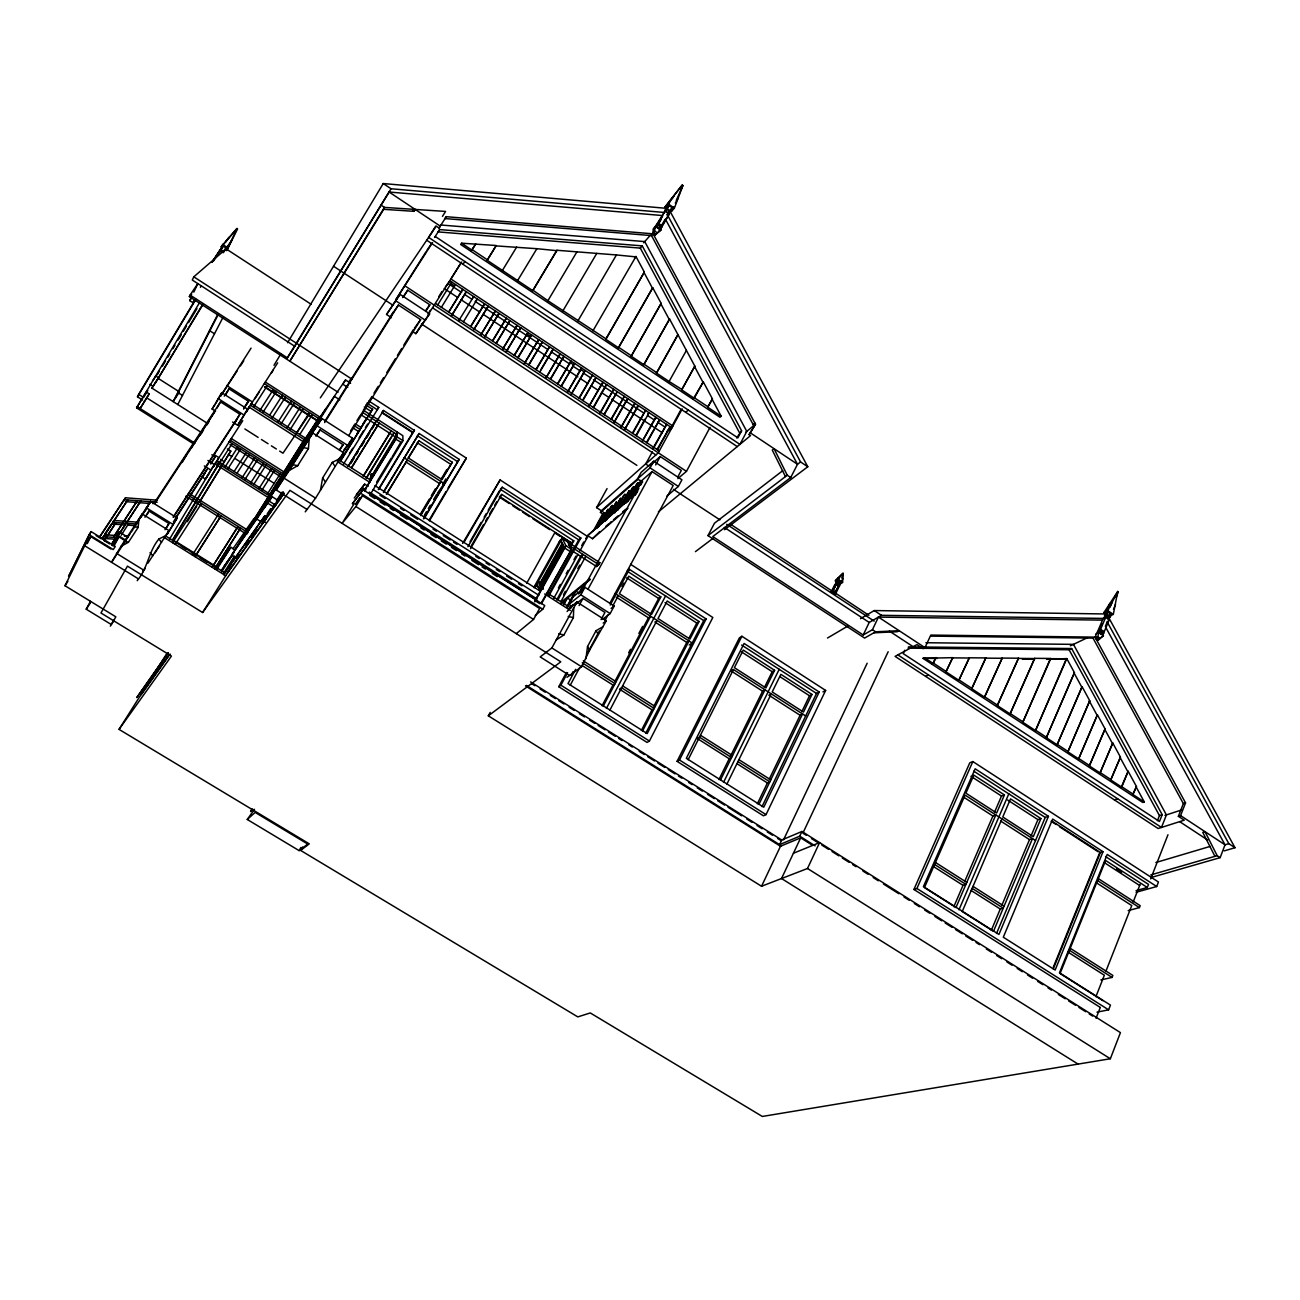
<?xml version="1.0" encoding="UTF-8"?>
<svg xmlns="http://www.w3.org/2000/svg" width="1300" height="1300" viewBox="0 0 1300 1300"><rect width="100%" height="100%" fill="white"/><g stroke="black" fill="none" stroke-linecap="round" stroke-linejoin="round"><path stroke-width="1.5" d="M364.374 490.848L397.166 436.962L397.231 432.055L395.899 434.135L395.801 439.221L401.554 442.536M569.546 675.48L540.199 656.906L551.866 647.936L556.238 639.925L563.94 634.952L573.365 617.614L573.755 607.799L576.908 601.997L606.288 620.783L589.68 649.984L581.604 666.786L567.011 677.316M307.027 509.454L276.201 489.954L289.283 470.421L297.716 465.676L308.441 448.581L309.205 438.734L312.796 433.014L343.639 452.757L315.575 498.144L305.224 511.843M838.597 585.065L842.562 582.433L843.31 573.495L835.169 580.938L842.79 573.137M376.659 482.056L391.17 458.152M116.009 555.523L111.556 562.315L120.933 546.439L128.424 542.262L138.141 527.41L138.986 518.928L142.252 513.955L169 530.611L164.71 537.778M370.695 480.106L371.426 473.753L374.059 475.442M369.298 482.398L371.426 473.753M585.91 658.759L587.535 646.506L596.034 630.695L603.168 626.584M320.466 490.214L322.627 477.977L332.312 462.378L340.096 458.477M137.199 580.661C147.956 568.084 148.411 551.59 158.86 539.029L165.782 535.584L169 530.611M1109.469 616.233L1113.32 614.364L1117.756 591.435L1103.96 612.528L1106.706 614.38M1096.322 639.031L1097.411 638.528L1098.809 632.613L1103.424 635.7L1097.899 640.087L1096.322 639.031L1095.624 634.124L1099.166 632.515L1100.06 630.435L1103.797 632.938L1102.92 635.017L1099.166 632.515M444.698 218.53L651.511 235.592L653.965 232.911L655.574 226.297L660.985 229.97L654.989 235.089L653.153 233.838L446.257 216.694L444.99 218.562M839.946 584.074L840.84 581.051M841.717 578.077L843.31 573.495M1116.148 597.155L1118.358 591.841M673.514 206.684L671.418 211.477L674.375 208.13L682.923 185.526L682.224 185.039L664.983 207.074L682.224 185.039M1151.898 877.273L1220.164 857.642L1225.023 844.805L1105.666 627.201M302.591 846.95L300.609 850.411L577.801 1016.892L590.281 1012.944L762.32 1116.456L1110.346 1058.753L1120.438 1032.622L801.954 831.464L781.755 840.011L779.561 844.642L799.744 836.176L801.954 831.464M1178.369 816.319L1180.579 815.604L1185.551 802.88L1095.071 637.13L930.8 635.082L924.983 647.66L923.114 648.668L916.955 644.605L895.066 656.386L1158.138 828.523L1184.235 820.17L1178.369 816.319L1183.358 803.611L1093.007 638.105L930.962 636.122M1096.989 1012.164L1108.608 1009.84L1110.444 1005.095L1059.467 972.806L1107.21 854.425L1156.691 886.519L1158.446 882.017L972.822 761.556L969.767 762.84L913.916 889.476L1100.304 1007.435M1096.062 1018.258L1100.125 1007.89M1100.872 979.924L1112.069 977.421L1112.849 975.423L1070.225 948.285M1128.172 910.617L1139.418 907.595L1140.181 905.661L1098.305 878.621M1136.054 890.646L1147.315 887.477L1148.517 884.406L1105.52 856.538M1150.679 878.881L1167.969 834.746M908.375 646.88L1071.655 648.538L1162.184 814.661L1159.486 821.503L903.208 653.624L904.784 650.244M1095.9 996.678L1104.35 975.244L1067.983 952.104M1105.861 971.36L1131.764 905.58L1096.111 882.586M1133.243 901.826L1140.116 884.358M1157.422 820.69L1159.438 815.571L1069.104 649.756L908.066 648.148M1066.796 658.596L1035.515 730.584L1022.807 722.264L1050.79 658.466L1034.703 658.336L1010.084 713.911L997.311 705.543L1018.501 658.206L1002.202 658.076L984.523 697.141L971.701 688.724L985.806 657.93L969.312 657.8L958.847 680.29L945.945 671.84L952.721 657.654L923 658.336L1142.797 802.49L1144.309 801.97L1132.869 794.462L1136.46 786.533L1128.14 771.274L1121.396 786.939L1110.736 779.935L1120.454 757.136L1112.767 743.015L1100.06 772.931L1089.351 765.911L1105.081 728.91L1097.411 714.821L1078.626 758.875L1067.885 751.822L1089.741 700.749L1082.087 686.692L1057.111 744.77L1046.321 737.685L1074.434 672.636L1066.796 658.596L1046.679 659.327M1132.869 794.462L1136.46 786.533M1053.309 968.809L1100.385 852.524L1051.814 821.048M1103.001 851.695L1055.145 970.06L1003.307 937.219L1052.675 819.065L1103.001 851.695L1099.686 852.751L1053.374 967.102M1119.901 787.475L1121.851 786.776L1128.14 771.274M556.238 639.925L573.755 607.799M1110.736 779.935L1120.454 757.136M1100.06 772.931L1112.767 743.015M1090.115 764.075L1105.081 728.91M1078.626 758.875L1097.411 714.821M1040.91 818.561L1033.305 836.664L1002.771 816.969L1010.523 798.883L1040.91 818.561L1037.92 819.634L1031.079 835.884M996.531 933.465L1045.216 817.456L1048.434 816.319L975.163 768.804L923.423 886.6L998.936 934.44L1048.434 816.319M991.283 930.377L1000.269 909.025L1003.242 908.148L972.156 888.371M1001.877 905.222L1029.503 839.621L1032.476 838.597L993.492 931.336L962.227 911.528L1001.943 818.903M1067.885 751.822L1089.741 700.749M1103.164 631.556L1102.676 632.71L1100.255 631.101L1100.743 629.947L1103.164 631.556L1101.49 632.352M1105.358 626.372L1107.568 621.189M1108.299 619.466L1110.671 613.844L1108.266 612.235L1106.592 613.048L1104.204 618.654M1107.763 618.41L1110.119 617.273L1111.5 614.006L1108.12 611.747L1105.78 612.885M1113.515 609.261L1115.53 604.516M1057.111 744.77L1082.087 686.692M1096.582 633.75L1097.46 631.67L1100.743 629.947M1109.81 603.411L1104.382 616.151L1106.739 615.014L1108.12 611.747M1098.581 631.898L1099.069 630.744M1099.8 629.021L1102.01 623.837M1100.564 629.33L1105.699 617.24L1109.322 619.661L1104.188 631.767L1100.564 629.33L1098.045 630.533L1103.196 618.459L1105.699 617.24M1110.135 607.003L1112.166 602.258M1105.894 617.841L1106.885 615.501L1109.29 617.11L1107.616 617.923M1046.321 737.685L1074.434 672.636M1035.515 730.584L1066.358 658.808L1050.368 658.678L1022.807 722.264M958.977 909.805L1008.8 793.845M953.842 906.653L963.024 885.333L965.916 884.39L934.602 864.467M964.665 881.53L992.908 816.026L995.816 814.938L955.955 907.546L924.446 887.591L965.055 795.096L1035.531 840.564M994.516 812.289L1001.504 796.055L1004.429 794.934L973.83 775.125L965.9 793.163L996.645 813.02L1004.429 794.934M676.293 200.298L682.923 185.526M1010.084 713.911L1034.703 658.336M998.124 703.722L1018.501 658.206M913.916 889.476L916.906 888.485L972.822 761.556M984.523 697.141L1002.202 658.076M971.701 688.724L985.806 657.93M958.847 680.29L969.312 657.8M945.945 671.84L952.721 657.654M935.61 657.735L933.026 663.358L924.316 657.637M931.71 664.04L933.432 663.146L936.016 657.524M490.214 712.384L488.312 715.829L761.54 886.259L807.511 868.498L819.569 842.611L793.439 853.222M142.643 400.075L137.491 396.825L138.678 394.322L195.374 299.601M311.058 304.216L226.102 248.869L193.798 276.835L192.303 280.036L294.791 346.32L287.365 357.825L190.093 295.067L197.844 283.627L193.798 292.142M812.679 845.406L800.67 837.834L781.528 878.54L1078.09 1064.115M888.16 651.739L802.88 833.138L806.309 835.299M193.066 443.544L136.597 407.859L146.234 391.966L149.191 393.835L140.124 408.541L149.191 393.835M338.065 392.243L189.361 296.579L190.093 295.067M761.54 886.259L780.488 846.251L800.67 837.834M783.543 839.816L867.165 663.227M199.322 302.998L136.597 407.859M194.984 299.796L193.001 302.738L189.751 300.641L191.36 297.245M724.474 529.701L807.788 466.765L800.572 461.955L797.501 464.295L790.725 477.539L712.79 536.559L863.216 634.985L872.43 629.72L878.443 617.094L1101.783 620.116M863.216 634.985L869.212 622.44L881.498 615.322L1105.26 618.442M766.041 814.629L825.646 690.43L741.894 636.269L739.391 637.861L677.056 761.345L763.441 815.815L766.041 814.629L679.477 760.012L677.056 761.345M206.619 422.825L151.938 388.131L158.551 377.78L155.577 375.879M193.001 302.738L194.496 299.634M200.428 287.3L201.159 285.773M151.938 388.131L156.423 380.933M236.99 228.475L221.097 247L236.99 228.475L226.704 250.656L237.607 228.865M219.879 250.217L211.965 262.356L219.879 250.217L223.551 252.623M223.243 245.537L219.716 251.193L223.243 245.537L226.671 247.78L225.875 249.421M758.924 804.424L802.571 713.96L800.101 715.276L769.226 779.204M811.996 694.428L803.481 712.075L772.2 691.957L780.861 674.326L811.996 694.428L809.51 695.776L801.856 711.636M762.044 806.585L816.53 693.436L819.195 691.99L744.104 643.467L686.335 758.306L763.766 807.202L819.195 691.99M219.781 252.086L220.903 250.088L223.356 251.696M757.347 803.806L767.406 782.974L769.827 781.804L737.961 761.589M225.501 248.869L226.07 247.682L223.616 246.09L213.281 261.3M837.102 588.299L834.519 593.596L836.241 592.524L839.686 585.455L836.55 583.391L834.844 584.48L831.399 591.533L833.105 590.46L836.55 583.391M832.195 591.695L833.333 590.98L835.429 592.361L833.966 593.742L835.104 593.028L840.483 582.01L838.386 580.645L837.249 581.36M842.888 578.533L840.19 584.058L837.265 582.124L835.673 583.131L838.37 577.622M835.396 594.425L835.998 593.206L832.748 591.077L830.976 592.183M89.082 534.658L68.575 576.436L91.114 531.602L115.245 546.536L113.246 549.575L89.082 534.658L91.114 531.602M832.146 592.296L832.748 591.077M837.265 582.124L839.979 576.599M838.386 580.645L831.87 592.361L836.322 583.278L837.46 582.546L839.556 583.928M110.338 626.145L115.846 616.834L65 585.731L84.679 545.74L90.756 536.591L110.874 549.023M723.515 782.405L779.204 669.321M726.863 784.176L771.274 693.842L768.869 695.207L800.101 715.276M87.295 543.611L90.756 536.591M718.949 779.561L729.219 758.761L731.575 757.526L699.465 737.165L697.19 738.449L729.219 758.761M730.178 756.827L762.596 691.178L764.985 689.812L720.428 780.114M764.384 687.538L772.2 671.71L774.605 670.296L743.259 650.065L734.403 667.664L765.911 687.928L774.605 670.296M688.139 759.72L733.46 669.533L805.675 715.975M679.477 760.012L741.894 636.269M217.701 314.584L173.16 401.586L179.075 392.438M175.581 397.686L217.393 316.111M566.442 672.49L558.756 686.725L647.075 742.43L649.415 741.049L712.822 617.484L630.581 564.298M124.556 499.558L125.466 497.786L157.04 500.191M641.322 730.535L652.015 709.816L654.192 708.451L621.628 687.781L619.499 689.195L652.015 709.816M653.916 706.111L686.774 642.444L689 640.965L642.59 730.957M688.642 638.82L696.784 623.058L699.026 621.514L667.209 600.99L658.011 618.524L689.975 639.08L699.026 621.514M645.775 733.184L703.739 620.587L706.144 618.946L629.395 569.367L627.153 571.139L703.739 620.587M706.144 618.946L647.189 733.574L568.003 683.572L575.673 669.305M1103.96 612.528L1107.795 610.659L1117.756 591.435M177.775 404.511L222.755 317.85M873.811 632.824L897.325 631.719L899.145 630.695L875.615 631.8L864.597 638.072L707.98 535.616L714.496 523.185L782.697 470.714M113.539 537.095L137.312 500.695L114.628 535.454M658.401 511.859L750.539 435.614L749.076 434.639L755.528 424.239L653.087 233.821L653.153 229.044L658.109 223.129L665.226 210.779L669.467 213.671L662.366 226.021L658.109 223.129M749.076 434.639L755.528 424.239M606.401 708.435L665.584 595.952M609.814 710.255L657.02 620.392M111.751 545.317L119.242 531.895L127.806 537.209M642.265 245.879L640.299 248.105L438.067 231.904L439.66 229.58L642.265 245.879L741.617 430.788L737.88 437.856L435.289 236.519M628.631 652.844L630.5 649.317M638.869 633.457L642.59 626.421M602.062 705.754L612.983 685.067L615.079 683.637L582.254 662.821M614.933 681.363L648.44 617.825L650.601 616.265L603.233 706.111M650.358 614.201L658.661 598.455L660.822 596.863L628.778 576.176L619.385 593.678L651.592 614.396L660.822 596.863M112.808 544.066L119.242 531.895M736.629 437.921L741.617 430.788M114.237 545.594L118.885 536.851L125.531 540.979M127.871 525.135L128.749 523.477L121.192 535.275M621.985 586.56L623.87 583.066M570.212 685.246L579.475 667.989M588.039 652.064L599.414 630.874M605.101 620.279L607.945 614.981M612.69 606.141L618.378 595.546M602.469 619.401L610.155 613.584L614.185 606.076L584.935 587.308L572.959 597.009L568.913 604.419L572.309 606.58M666.916 496.031L678.356 486.46L681.931 479.798L653.705 461.224L641.144 472.339L637.553 478.92L642.476 482.154M677.836 478.644L686.465 471.364L710.06 427.359M558.756 686.725L560.885 685.197L567.613 672.701M571.301 674.976L573.121 671.596M601.071 619.613L604.939 612.414L583.001 598.358L574.015 605.54M609.928 603.151L673.205 485.501L652.031 471.591L642.606 479.846L580.954 592.832M677.69 477.165L681.314 470.438L660.221 456.544L650.747 464.913M610.22 605.053L629.395 569.367M113.978 620.295L111.296 624.52L86.222 609.196L90.48 601.315M644.345 272.09L606.076 338.91L547.901 300.723L576.924 251.842L556.969 250.266L532.773 290.648L487.175 260.26L496.259 245.505L461.581 243.197L460.655 244.481L719.989 417.267L721.191 416.211L707.72 407.225L712.433 398.873L703.3 381.875L694.216 398.239L681.671 389.87L694.85 366.145L669.565 319.036L643.841 364.666L631.183 356.216L661.148 303.371L652.746 287.723L618.475 347.75L605.751 339.267L644.345 272.09L635.96 256.474L634.53 258.082M707.72 407.225L712.433 398.873M126.831 538.021L127.741 536.331M579.979 592.67L584.659 584.09M633.1 496.129L641.485 480.74M670.491 428.204L669.484 430.024L671.905 427.846L449.979 280.898L448.094 283.498L461.614 292.451M671.19 427.57L680.599 410.329M568.913 604.419L580.84 594.799L584.935 587.308M635.115 495.267L638.852 488.41M640.721 484.981L642.59 481.569M603.655 514.508L600.438 512.428L601.38 510.721L650.065 467.87L653.705 461.224M682.24 408.882L658.288 452.806L645.694 464.003L648.976 466.164M570.391 549.689L596.554 566.54L599.869 562.738L562.217 538.444L560.024 540.394L533.747 587.567L535.892 585.715L540.816 588.867M596.554 566.54L599.869 562.738M579.085 605.556L583.001 598.358M588.039 589.095L652.031 471.591M655.639 464.945L660.221 456.544M693.046 399.311L703.3 381.875M137.963 521.804L142.252 513.955M141.115 517.254L150.524 501.345L177.19 517.985L167.521 533.683L177.19 517.985M145.291 510.884L150.524 501.345M614.331 512.411L623.545 495.593L624.959 494.341L627.591 496.064M563.631 605.101L567.466 598.097L571.366 600.584M681.671 389.87L694.85 366.145M614.819 512.866L624.959 494.341M617.663 510.396L629.265 490.571L620.019 507.471M652.73 448.598L666.64 424.369L653.997 447.46M567.109 606.222L574.827 592.101M623.821 503.279L632.158 488.036L633.62 486.753L636.269 488.491M567.271 607.084L575.981 591.159L578.597 592.849M645.694 464.003L652.356 451.848M624.341 503.718L633.62 486.753M626.308 502.905L636.529 484.201L637.991 482.918L640.656 484.656M627.77 501.637L637.991 482.918M657.231 449.15L670.15 426.692L657.54 449.784M570.846 608.205L572.796 604.646M578.63 593.954L583.489 585.049M631.621 497.396L640.949 480.334M556.709 599.869L580.678 556.303L582.904 554.401L557.944 599.804M596.765 528.499L608.156 509.096L598.13 527.329M637.65 491.286L587.681 535.584L592.524 538.72L599.625 531.7M601.786 523.283L610.919 506.675L612.3 505.456L614.9 507.146M646.653 442.179L659.62 419.721L646.929 442.796M603.151 522.096L612.3 505.456M563.469 594.766L565.37 591.273M577.817 568.62L579.735 565.142M560.869 601.673L585.812 556.27M605.004 521.365L616.476 501.784L606.401 520.163M610.106 516.067L620.701 498.079L611.504 514.849M563.469 604.256L566.345 599.008M535.226 615.436L542.766 609.212L544.781 605.572L363.009 489.694L352.446 503.669L363.009 489.694M677.625 335.075L656.484 373.084L669.094 381.485L686.416 350.415M558.383 587.909L560.332 584.383M566.166 573.788L568.116 570.261M573.95 559.666L575.9 556.14M581.75 545.545L583.684 542.019M553.67 598.536L578.045 554.32M579.995 550.778L587.779 536.624L500.11 479.927L462.605 543.4M593.613 530.384L602.696 513.89L604.045 512.688L606.629 514.361M594.961 529.197L604.045 512.688M147.03 514.605L148.98 511.062L168.984 523.526L165.912 528.742M152.994 503.718L153.969 501.962M632.515 432.851L645.548 410.394L632.775 433.452M570.846 546.13L573.771 540.849L501.816 494.406L499.72 496.535L571.496 542.831M541.239 603.005L570.294 551.622L564.72 548.031L560.869 540.475L562.217 538.444L565.988 545.756L571.561 549.347L541.466 603.736M516.279 633.636L533.553 619.434L539.597 608.497L362.456 495.674L355.469 504.302L359.97 497.835M636.041 435.191L644.865 419.234M548.291 594.929L578.727 539.858L580.856 538.005L502.255 487.224L500.289 489.223L578.727 539.858M602.972 511.777L596.554 507.601L607.051 488.605M636.317 435.793L649.058 412.734L647.806 413.92M548.909 595.839L580.856 538.005M534.804 587.681L562.217 538.444M539.419 584.236L562.25 543.189M656.484 373.084L677.983 334.717M539.679 584.87L562.543 543.741M563.339 545.317L540.361 586.658L543.156 588.445M563.631 545.886L540.621 587.308L543.416 589.095M535.584 599.398L564.428 547.462M534.836 601.867L565.988 545.756M182.195 462.41L190.093 449.231L188.354 452.335M215.524 411.19L212.111 409.029L221.796 392.746L247.618 409.224L237.689 425.295L232.57 422.045M215.849 403.325L221.796 392.746M611.227 418.827L624.358 396.37L611.455 419.413M643.841 364.666L669.565 319.036M526.646 583.375L554.726 532.854L559.585 536.006M191.116 448.565L215.491 410.442M251.079 348.124L220.578 396.126L237.136 370.89M604.11 414.131L617.289 391.69L604.321 414.7M216.938 408.184L220.512 401.879L239.882 414.229L235.268 421.996M631.183 356.216L661.148 303.371M599.56 413.546L613.746 389.334L600.762 412.36M225.42 395.249L229.044 388.863L248.332 401.196L243.653 409.045M593.352 407.209L604.516 387.514M593.613 407.648L606.645 384.637L605.442 385.873M582.887 400.579L595.985 377.585L582.644 400.156M618.475 347.75L652.746 287.723M579.069 397.8L592.426 375.229L579.312 398.223M584.139 371.767L570.976 394.713L585.309 370.516L584.139 371.767L580.564 369.411L567.385 392.356L581.75 368.16L580.564 369.411M471.51 545.48L483.6 524.501M485.615 521.008L487.63 517.514M489.645 514.02L492.668 508.771M494.683 505.277L496.698 501.784M655.411 226.476L654.192 228.589L657.394 224.217L661.781 227.207L658.58 231.579M656.191 225.306L665.226 210.779M668.655 204.067L672.376 197.616M470.519 548.714L501.816 494.406M668.606 205.221L664.885 210.616L668.606 205.221L672.555 207.919L668.834 213.297L672.555 207.919M672.311 198.77L674.18 195.536M656.533 226.606L658.499 223.974L661.326 225.908L660.66 227.078L657.816 225.16L661.164 219.342M658.986 222.349L662.545 216.174M254.475 809.315L247.244 819.471L299.114 850.623L300.901 847.502M662.22 224.364L664.885 219.732M667.144 215.02L671.726 207.838M661.326 226.655L669.467 213.671M675.334 203.076L678.113 198.234M463.938 542.474L500.11 479.927M557.57 383.614L571.041 361.059L557.765 384.02M470.064 541.596L481.146 522.389M484.169 517.156L486.184 513.663M488.199 510.169L499.281 490.961M467.919 546.699L502.255 487.224M561.161 385.986L574.616 363.431L561.356 386.392M592.979 330.769L635.96 256.474M550.387 378.885L563.891 356.33L550.566 379.275M577.996 320.775L616.428 254.946L576.924 251.842M535.974 369.395L549.559 346.84L536.136 369.769M540.54 370.126L553.15 349.213L539.76 372.141M528.759 364.634L542.376 342.079L528.921 364.991M562.965 310.765L596.749 253.403M429.618 519.35L446.03 491.514M448.077 488.036L466.359 458.104L372.564 397.459M429.374 520.878L466.359 458.104M186.696 496.714L188.841 493.253L247.293 529.913M420.582 514.8L440.911 481.455L420.729 515.531M441.317 479.781L452.27 462.264L418.925 440.749L407.908 458.282M452.27 462.264L442 479.602L408.493 458.055L418.925 440.749M424.369 515.222L426.433 511.745M428.285 508.625L430.332 505.164M433.631 499.574L436.719 494.341M437.499 493.041L444.243 483.6L404.024 457.73M442.618 484.38L445.851 478.904M517.92 357.484L531.586 334.945L518.05 357.841M252.135 808.925L250.607 811.525L252.98 809.396M423.426 518.83L459.176 459.387L419.12 433.501L383.841 491.156M424.19 518.602L459.176 459.387M514.296 355.095L527.995 332.556L514.426 355.452M420.989 513.142L429.244 499.2M431.308 495.706L435.451 488.735M441.675 478.221L446.794 469.593M203.06 476.076L207.106 469.251L190.775 494.471M211.023 463.775L215.134 456.885L211.835 454.789M137.491 396.825L195.877 299.341M496.177 343.151L509.941 320.613L496.259 343.476M532.773 290.648L556.969 250.266M147.81 390.488L143.618 397.442L138.678 394.322M157.219 374.822L159.299 371.329M162.435 366.113L165.571 360.896M167.668 357.402L169.764 353.925M172.9 348.709L174.996 345.215M178.132 339.999L181.269 334.783M183.349 331.289L186.485 326.072M188.581 322.595L196.95 308.652M201.955 476.921L205.384 479.082L214.37 464.555L207.903 460.46M169.601 539.029L215.377 462.849M239.557 422.614L249.064 406.786M273.991 365.3L280.719 354.12M287.592 342.696L383.24 183.544L666.559 208.341M492.538 340.746L506.334 318.224L492.619 341.071M155.496 382.85L202.865 304.102M157.089 380.201L202.963 304.46M228.735 442.731L231.335 438.539L284.749 472.42M386.311 494.114L407.387 459.907L386.88 493.919M517.628 280.54L536.884 248.69L495.983 245.895L487.175 260.26M172.575 539.858L220.447 460.834M474.337 328.754L488.215 306.231L473.346 330.379M378.3 489.515L414.391 429.796M378.658 489.548L414.424 430.479L383.467 410.475L381.794 412.701L412.669 432.64L414.424 430.479M383.435 492.586L419.12 433.501M173.03 539.744L195.942 501.93M198.023 498.501L217.831 465.839M219.895 462.524L219.342 463.45L232.131 443.593L231.562 444.519M266.695 386.652L267.345 385.596L253.809 406.608M172.591 542.685L198.851 501.865L197.763 503.652M502.418 270.416L516.636 247.097M470.681 326.349L484.591 303.826L470.73 326.641M392.194 456.852L400.498 442.78M370.224 494.585L402.919 440.668L402.854 435.679L363.773 410.475L360.896 414.7L396.5 437.645M366.129 478.124L391.365 436.735M366.795 477.685L394.192 432.754L392.421 435.012M463.418 321.815L477.311 299L476.271 300.365M354.25 498.014L364.683 484.152L368.095 486.33M354.201 503.571L342.127 523.38L355.875 506.512L362.456 495.674M371.036 477.084L395.866 435.955M370.89 478.368L395.834 437.385M370.841 478.823L395.817 437.775M364.471 490.311L395.801 438.831M187.314 521.69L196.755 506.236M199.907 501.069L230.783 451.084L227.37 448.923M287.365 357.825L389.074 192.01L661.521 215.475M200.606 500.484L220.382 468.114M222.463 464.718L230.783 451.084M294.791 346.32L391.056 188.76L664.186 212.453M289.283 470.421L309.205 438.734M363.09 476.19L391.202 430.82L363.756 475.751M175.24 544.326L201.468 503.506L200.379 505.294M352.007 466.7L379.178 423.069L351.569 467.968M448.744 311.886L462.751 289.364L448.744 312.162M442.455 216.385L445.575 211.429L384.475 207.399L289.754 361.335L384.199 208.488M225.599 466.131L225.03 467.041L237.803 447.184L237.234 448.11L240.045 449.898L240.63 448.971L227.874 468.829L228.443 467.919M260.504 409.435L259.87 410.475L273.374 389.464L272.724 390.52L275.73 392.454L276.396 391.398L262.892 412.409M349.505 453.44L352.706 448.273M359.092 437.921L363.334 431.031M365.463 427.586L367.591 424.141M343.428 464.181L378.755 407.42L368.956 401.099M441.399 307.32L455.455 284.521L454.448 285.919L450.791 283.498L451.799 282.116L437.726 304.882M347.912 466.489L376.155 421.135L348.53 466.017M350.886 463.434L354.039 458.299M356.135 454.886L358.248 451.474M361.4 446.355L364.553 441.22M366.649 437.808L369.801 432.689M371.914 429.26L375.066 424.141M377.162 420.729L383.467 410.475M412.588 331.533L415.854 333.678L419.868 327.178M428.139 313.82L430.267 310.391M438.75 296.676L441.935 291.525M450.808 279.24L460.281 263.933M342.485 453.099L352.625 438.246L321.896 418.535L308.766 438.165L321.896 418.535M415.854 333.678L429.618 313.804L400.01 294.32L386.555 314.486L391.446 317.688M461.695 261.966L428.22 314.47M346.125 451.262L350.366 444.389M356.752 434.07L358.865 430.641M363.123 423.767L365.251 420.323M340.779 460.33L360.1 429.504L354.998 426.221M360.75 428.041L366.925 418.048M368.973 414.716L372.58 409.305L365.82 404.934M340.178 461.727L372.58 409.305M475.459 244.286L471.884 250.071L461.581 243.197M470.957 251.355L475.751 243.896M350.577 430.901L354.835 424.044M356.964 420.599L360.165 415.447M363.35 410.312L371.865 396.581M373.994 393.136L378.251 386.279M380.38 382.834L383.581 377.699M386.783 372.548L395.298 358.816M397.426 355.371L401.684 348.514M403.812 345.085L413.384 329.631M339.56 450.385L343.086 444.698L320.027 429.942L315.77 436.036M348.725 435.614L420.631 319.621L398.418 305.029L391.381 315.217M425.718 311.415L429.829 304.785L407.713 290.209L402.642 297.57M224.803 572.796L223.73 574.503L224.803 572.796L165.718 536.071M386.555 314.486L400.01 294.32M425.929 251.891L395.801 299.796L432.543 242.58M231.498 566.28L227.207 573.105L267.004 517.075L264.891 515.742L225.257 571.886M300.609 850.411L309.286 843.862L119.031 729.381L171.438 656.077L100.961 612.999L127.449 566.134L202.589 612.511L225.696 575.721L284.034 493.415M223.746 574.486L264.891 515.742M324.675 421.493L393.429 311.967M267.248 513.858L270.676 508.609M316.469 435.614L320.027 429.942M324.659 422.565L398.418 305.029M403.569 296.839L407.713 290.209M276.315 501.231L281.808 492.31M264.16 521.592L275.243 503.945M277.274 500.679L282.327 492.635M268.531 515.239L283.221 491.806M269.246 514.215L282.912 492.44M273.991 507.536L282.457 494.049M274.723 506.512L283.205 492.993M279.565 499.688L283.822 492.895M280.312 498.631L283.514 493.529M245.7 453.489L246.285 452.562L234.13 471.51M281.743 396.305L282.409 395.265L269.588 415.236M216.856 569.351L230.815 547.251L235.365 550.095M435.646 226.265L428.61 237.396L739.928 444.389L746.785 431.405L644.735 241.589L440.684 224.998M119.031 729.381L138.743 698.116L170.089 653.997M153.92 674.05L141.034 694.492L168.951 655.168M156.065 670.637L166.806 653.591M267.507 493.854L280.085 473.996L279.467 474.89M235.576 557.538L231.627 555.084L303.777 440.521M221.439 572.211L234.293 551.801M305.11 439.368L318.402 418.34M320.32 397.881L436.215 226.135L439.043 228.02L446.257 216.694M325.78 408.947L255.401 520.617L235.398 549.266L302.445 442.796L345.507 379.974L350.594 383.256M434.59 237.445L439.66 229.58M223.73 573.137L234.471 556.059M276.201 489.954L312.796 433.014M231.627 555.084L272.106 496.698L278.85 500.955M345.507 379.974L342.842 384.231L347.734 387.384M296.774 432.608L309.433 412.588L308.734 413.611M213.2 565.565L238.03 526.435L212.127 567.255M299.78 434.525L312.423 414.505L311.724 415.529M248.528 455.276L249.113 454.35L236.974 473.314M284.749 398.239L285.415 397.183L271.96 418.21M287.056 427.846L300.446 406.819L299.748 407.859M253.988 484.055L266.029 465.075L265.428 465.985M290.062 429.764L303.436 408.752L302.754 409.776M147.94 563.144L165.782 535.584M196.105 554.938L221.081 515.808L195.032 556.628M281.027 423.995L294.434 402.967L293.767 404.007M138.986 518.928L134.144 526.5L138.141 527.41M142.707 572L144.804 568.717M117.065 553.881L122.362 545.659M217.344 515.921L218.481 514.166L192.4 554.986M254.166 458.851L254.751 457.941L242.06 477.782L242.645 476.889M290.761 402.09L291.428 401.05L278.005 422.061L278.671 421.038M383.305 209.3L413.969 211.315L415.188 209.43M277.664 362.83L250.364 405.226L304.249 439.628M142.968 571.48L144.999 568.376M154.928 553.02L156.894 549.981M237.689 425.295L241.394 419.591M249.34 407.322L246.057 412.376L252.346 401.928L226.574 385.466M254.784 398.905L259.155 392.161M271.261 373.246L273.325 370.029M242.759 420.68L216.076 462.247L269.717 496.113M205.384 479.082L208.894 473.671M215.475 463.483L213.33 466.814L218.855 457.632L213.996 454.561M164.986 529.701L168.984 523.526M173.16 517.091L239.882 414.229M243.62 408.476L248.332 401.196M173.452 517.286L237.12 419.136M246.935 403.991L249.129 400.627M175.532 518.001L188.597 497.835M210.649 463.791L215.134 456.885M173.339 521.934L204.815 473.363M256.977 460.639L257.579 459.729L244.904 479.586L245.489 478.676M120.933 546.439L150.475 501.686L149.516 503.441L125.32 501.605M123.354 544.115L130.406 533.39M133.868 528.288L137.101 523.364M212.111 409.029L214.922 404.755M240.435 365.852L243.75 360.799M144.95 517.221L148.98 511.062M154.294 502.938L220.512 401.879M224.266 396.142L229.044 388.863M154.716 503.409L187.574 453.245M189.768 449.898L214.955 411.434M86.222 609.196L90.415 602.778M200.249 435.061L203.515 430.073M206.781 425.084L208.959 421.753M111.946 543.562L115.294 538.476M112.206 543.497L115.554 538.411M117.959 535.649L140.806 500.955L119.242 534.04M112.889 545.967L118.885 536.851M157.755 548.665L159.494 546.049M262.616 464.198L263.217 463.304L250.559 483.161L251.144 482.267M104.926 533.894L111.491 523.965M102.082 538.704L127.725 499.964L102.326 538.72M104.049 540.637L116.009 522.551L104.293 540.637M65 585.731L67.892 581.36M99.222 537.387L125.466 497.786M99.743 537.014L124.199 499.688L157.235 502.206M271.05 469.56L271.651 468.65L259.041 488.507L259.642 487.63M152.523 380.965L155.431 376.642M308.994 414.651L282.977 453.212L279.662 451.1M189.751 300.641L191.734 297.716M226.07 247.682L222.804 252.509L220.35 250.916M226.671 247.78L223.957 251.778L220.512 249.535M227.776 246.139L232.213 239.606M228.085 246.155L231.4 241.28M273.861 471.331L274.463 470.438L261.869 490.295L262.47 489.418M439.043 228.02L440.294 226.151L389.074 192.01M225.453 242.271L228.784 237.38M131.268 532.106L133.006 529.555M427.001 250.185L431.34 243.831M216.304 568.279L230.815 547.251M216.222 568.701L227.565 552.289M233.025 548.73L244.481 532.22M246.041 529.75L253.646 519.025M348.579 382.07L351.374 378.3M264.452 507.65L272.106 496.698M224.104 566.199L231.985 554.921M221.406 570.408L232.115 555.116M221.812 570.099L229.726 558.789M168.204 652.681L136.793 697.564L168.106 653.234M264.29 519.204L268.759 512.883M273.13 506.724L275.226 503.766M236.876 558.366L239.168 555.133M246.025 545.464L249.454 540.637M251.745 537.404L257.449 529.344M262.031 522.909L274.901 504.741L269.279 501.199M202.589 612.511L289.949 490.344L560.788 661.814L488.312 715.829M425.652 310.57L429.829 304.785M414.424 328.201L420.631 319.621M445.331 287.056L447.541 284.001M462.914 264.29L464.913 261.527M420.956 325.699L429.618 313.804M339.771 449.199L343.086 444.698M343.671 450.255L347.035 445.754M349.261 442.747L352.625 438.246M338.114 460.168L343.639 452.757M378.755 407.42L377.081 409.646L366.941 403.114M472.648 297.96L473.688 296.595L458.721 320.743L459.745 319.41M536.884 248.69L556.66 250.656M356.379 494.504L364.683 484.152M359.255 498.891L360.197 497.738M1097.899 640.087L1103.424 635.7M547.901 300.723L533.081 290.274M616.428 254.946L635.635 256.848M668.525 212.631L669.809 211.169L666.981 209.235L665.697 210.697L668.899 205.904L665.616 211.624L668.428 213.557M643.679 242.791L650.293 235.3M653.234 232.342L654.501 230.896L657.345 232.83L654.989 235.089M660.043 227.354L661.326 225.908M659.799 229.45L661.781 227.207M189.361 296.579L191.701 294.109M669.094 381.485L682.029 389.545M685.717 412.344L688.253 410.036M666.949 431.405L672.896 426.026L451.084 279.094M596.554 507.601L646.246 463.336M247.244 819.471L255.158 812.419L307.759 844.074L299.114 850.623M558.951 542.311L561.145 540.378M600.438 512.428L638.251 479.115M569.806 544.31L573.771 540.849M587.681 535.584L636.675 493.09M585.634 538.492L587.779 536.624M605.784 526.403L608.871 523.754M609.976 522.795L611.39 521.592M613.486 519.773L618.101 515.808M622.733 511.826L625.804 509.194M592.524 538.72L627.916 508.316M753.106 424.45L754.861 422.988M745.582 432.396L754.471 424.986M561.649 601.819L589.778 578.874M560.625 603.671L590.298 579.491M660.985 229.97L655.817 234.146L653.965 232.911M569.481 607.945L576.908 601.997M567.092 611.504L570.391 607.766L547.398 593.06M611.097 608.416L614.185 606.076M707.98 535.616L787.247 475.231L790.725 477.539M695.419 551.639L713.18 538.233M603.216 623.09L606.288 620.783M689.211 644.979L692.201 643.012L615.144 593.466M836.599 581.23L838.208 580.222L841.133 582.14M835.656 584.642L836.794 583.911L838.874 585.293L837.736 586.008M837.98 586.528L839.686 585.455M733.46 669.533L731.136 670.962L762.596 691.178M827.499 638.024L848.347 625.771M860.502 618.637L874.25 610.561L1106.722 613.99M822.965 691.876L825.646 690.43M925.633 676.39L928.492 674.944M1105.211 616.314L1106.885 615.501M1108.997 614.673L1110.671 613.844M1109.144 615.16L1111.5 614.006M1070.355 645.84L1087.694 637.585M1093.007 638.105L1095.071 637.13M1101.197 634.173L1103.797 632.938M1069.104 649.756L1071.655 648.538M1096.193 637.52L1097.866 636.724L1100.288 638.349L1098.614 639.129M1114.36 799.874L1117.594 798.736M1183.358 803.611L1185.551 802.88M1159.438 815.571L1162.184 814.661M1164.946 815.392L1181.733 809.9M1155.862 862.534L1210.121 846.414M1224.21 850.883L1235 847.73L1228.841 843.684L1225.023 844.805L1180.579 815.604M1150.744 874.932L1217.19 855.693L1220.164 857.642M1136.086 892.288L1156.691 886.519M952.315 657.865L968.906 658.011M985.4 658.141L1001.796 658.271M1018.079 658.418L1034.264 658.548M923 658.336L937.202 658.45M1022.352 659.133L1034.507 659.23M925.892 642.736L1073.459 644.361L1166.409 814.921L1161.469 827.45L897.861 654.891M104.731 534.722L118.43 535.681M124.296 536.087L128.213 536.364M117.162 537.615L103.447 536.656L102.57 538.346L116.675 539.337M136.273 524.014L112.596 522.308L113.831 520.439L137.914 522.194M113.701 524.111L123.549 524.826M127.481 525.102L135.362 525.671M303.517 447.622L308.441 448.581M292.776 464.685L297.716 465.676M568.181 616.444L573.365 617.614M558.74 633.75L563.94 634.952M124.41 541.32L128.424 542.262M96.135 535.616L101.156 538.72M104.504 540.8L109.541 543.904M116.431 553.296L143.487 570.001M84.679 545.74L138.304 578.793M117.244 534.934L125.808 540.231M175.63 541.369L216.954 567.06M181.106 546L186.274 549.217M191.441 552.435L196.609 555.653M200.07 557.781L206.96 562.071M164.629 537.761L225.696 575.721M146.299 507.78L173.014 524.42M187.752 494.91L247.959 532.659M185.851 496.177L246.773 534.349M530.579 681.899L781.755 840.011M531.538 683.556L534.95 685.717M540.069 688.935L545.204 692.169M550.322 695.386L555.457 698.62M558.87 700.765L563.989 703.999M569.124 707.216L574.242 710.45M579.361 713.668L584.496 716.901M589.615 720.119L594.75 723.352M598.163 725.497L605.004 729.804M608.416 731.949L615.241 736.255M618.67 738.4L622.082 740.561M628.924 744.851L632.336 747.012M639.161 751.303L644.296 754.536M647.709 756.681L654.55 760.988M657.962 763.133L664.788 767.439M668.216 769.584L675.041 773.89M678.47 776.035L681.883 778.196M688.707 782.486L692.136 784.648M697.255 787.865L702.374 791.099M707.509 794.316L714.334 798.622M717.762 800.767L724.587 805.074M728.016 807.219L741.683 815.831M746.801 819.049L751.936 822.283M757.055 825.5L762.174 828.734M767.309 831.951L772.428 835.185M777.562 838.403L780.975 840.564M526.37 685.409L781.479 845.845M262.048 520.26L265.428 522.389M525.525 685.929L780.488 846.251M260.683 521.495L256.588 518.911L334.441 396.419L339.804 399.864M807.511 868.498L1110.346 1058.753M137.166 406.673L194.919 443.17M220.594 459.387L224.023 461.565M217.051 460.72L270.936 494.764M811.46 838.549L818.317 842.871M821.746 845.033L828.604 849.371M832.033 851.533L838.89 855.871M842.319 858.033L849.176 862.355M852.605 864.533L856.034 866.694M862.891 871.016L868.026 874.266M873.178 877.516L878.312 880.766M883.464 884.016L898.885 893.75M904.036 897L909.188 900.25M914.322 903.5L919.474 906.75M924.609 910L929.76 913.234M934.895 916.484L941.752 920.822M945.181 922.984L952.039 927.322M955.467 929.484L962.325 933.806M965.754 935.984L972.611 940.306M976.04 942.467L979.469 944.629M986.326 948.967L991.477 952.217M996.612 955.467L1001.764 958.717M1006.915 961.951L1012.05 965.201M1017.201 968.451L1022.336 971.701M1027.487 974.951L1032.622 978.201M1037.774 981.451L1042.909 984.685M1048.06 987.935L1051.489 990.112M1058.346 994.435L1065.204 998.758M1068.632 1000.935L1075.49 1005.258M1078.919 1007.419L1085.776 1011.758M1089.205 1013.919L1092.634 1016.08M215.036 463.954L268.58 497.754M560.885 685.197L649.415 741.049M799.744 836.176L815.133 845.877M267.832 503.246L273.455 506.789M204.344 465.936L210.828 470.015M149.874 384.329L152.864 386.23M583.294 660.887L616.102 681.704M622.635 685.864L655.2 706.517M700.44 735.231L732.534 755.592M738.92 759.655L770.77 779.854M230.279 440.294L283.579 474.11M229.304 441.789L282.896 475.784M581.864 665.324L612.983 685.067M737.279 763.88L767.406 782.974M284.31 478.319L315.575 498.144M551.866 647.936L581.604 666.786M229.97 444.632L279.711 476.157M1102.953 1000.691L1060.069 973.521L1105.618 860.486L1147.315 887.477M147.144 398.109L201.76 432.705M916.906 888.485L1108.608 1009.84M228.377 454.334L231.806 456.511M235.235 458.689L274.674 483.649M360.815 493.301L542.766 609.212M935.48 862.485L966.778 882.408M973.001 886.373L1004.071 906.165M1069.429 950.284L1112.069 977.421M933.432 866.499L963.024 885.333M970.889 890.337L1000.269 909.025M244.887 428.984L258.131 437.401M261.446 439.514L268.076 443.723M271.375 445.835L276.348 448.988M158.405 378.527L179.335 391.836M177.808 392.486L182.487 395.46M355.875 506.512L533.553 619.434M541.255 583.245L538.314 581.36L541.304 589.095M251.404 403.618L306.946 439.108M369.281 479.277L338.601 459.68L337.399 461.63L369.801 482.316M374.904 485.582L539.874 590.931M544.668 593.986L570.391 610.415M249.194 407.176L302.949 441.512M373.214 489.613L538.769 595.254M379.974 495.235L385.109 498.517M400.498 508.332L403.926 510.51M410.767 514.881L417.609 519.253M432.997 529.067L436.426 531.245M443.267 535.616L450.109 539.988M453.538 542.165L456.95 544.342M475.767 556.351L479.196 558.529M486.038 562.9L489.45 565.077M496.291 569.449L499.72 571.626M506.561 575.997L511.696 579.264M518.538 583.635L521.95 585.812M362.521 487.711L365.934 489.889M369.346 492.066L536.786 598.829M369.265 493.334L537.079 600.308M218.026 398.483L243.896 414.976M369.752 495.316L374.855 498.582M379.974 501.832L385.076 505.082M390.179 508.332L393.575 510.51M400.384 514.849L407.192 519.188M420.81 527.865L424.206 530.026M431.015 534.365L436.118 537.615M441.22 540.865L446.323 544.131M451.425 547.381L456.544 550.631M461.646 553.881L465.043 556.059M471.851 560.398L478.66 564.736M482.056 566.898L485.469 569.075M492.261 573.414L497.38 576.664M534.804 600.519L539.906 603.769M265.346 382.07L320.548 417.495M264.322 383.662L319.54 419.071M264.794 386.734L318.224 420.989M264.615 387.14L317.899 421.314M317.249 425.929L348.043 445.656M580.84 594.799L610.155 613.584M356.135 424.385L361.238 427.651M209.511 330.574L214.5 333.775M353.486 428.269L358.572 431.535M405.762 461.858L439.205 483.356M616.298 597.155L648.44 617.825M654.859 621.936L686.774 642.444M382.07 412.344L412.961 432.282M417.349 435.663L457.324 461.468M741.601 645.044L816.53 693.436M364.293 407.03L371.036 411.385M1097.525 880.571L1139.418 907.595M417.284 442.747L450.548 464.198M626.681 577.817L658.661 598.455M665.031 602.566L696.784 623.058M740.919 651.511L772.2 671.71M780.081 676.78L809.51 695.776M555.067 532.561L571.285 543.026M499.216 497.055L509.308 503.571M512.671 505.733L519.399 510.071M522.762 512.249L529.49 516.587M532.854 518.749L549.673 529.604M562.835 538.086L570.944 543.319M963.917 797.322L992.908 816.026M1000.708 821.064L1029.503 839.621M362.586 412.376L396.598 434.298M568.409 545.058L598.812 564.671M397.166 436.962L402.919 440.668M973.765 771.16L1045.216 817.456M1051.131 821.291L1056.153 824.541M1059.5 826.719L1098.013 851.663M1116.472 869.05L1121.543 872.316M970.97 776.295L1001.504 796.055M1007.597 800.004L1037.92 819.634M1104.188 862.534L1139.661 885.511M193.798 276.835L352.235 379.356M222.398 244.303L228.02 247.959M724.344 527.426L869.212 622.44M872.43 629.72L875.615 631.8M837.785 579.28L842.562 582.433M874.25 610.561L881.498 615.322M878.443 617.094L924.983 647.66M395.882 300.869L425.555 320.369M650.065 467.87L678.356 486.46M833.105 590.46L836.241 592.524M730.519 524.209L835.104 593.028M333.531 266.24L392.844 305.175M421.46 323.96L636.886 465.368M673.449 489.369L719.924 519.87M726.7 524.322L874.185 621.124M889.379 631.101L913.104 646.685M1179.653 821.633L1207.7 840.044M933.432 663.146L946.351 671.629M959.254 680.095L972.108 688.529M984.945 696.946L997.75 705.347M1010.506 713.716L1023.246 722.069M1035.938 730.405L1046.76 737.506M1057.55 744.591L1068.324 751.66M1079.081 758.712L1089.806 765.749M1100.515 772.769L1111.191 779.773M1121.851 786.776L1133.324 794.3M435.89 303.68L659.295 450.954M405.21 286.033L686.465 471.364M432.9 308.051L655.899 454.919M526.874 333.873L530.481 336.245M569.871 362.326L573.446 364.683M464.994 294.694L471.754 299.162M475.134 301.405L547.804 349.489M551.184 351.731L569.774 364.033M573.154 366.275L579.914 370.744M583.294 372.986L590.054 377.455M593.434 379.697L644.134 413.254M647.514 415.48L654.274 419.965M657.654 422.191L664.414 426.676M444.21 288.584L457.746 297.521M461.126 299.764L479.733 312.065M483.129 314.308L577.85 376.919M581.23 379.161L588.006 383.63M591.386 385.873L598.146 390.341M601.526 392.584L608.303 397.053M611.683 399.295L662.431 432.835M833.479 591.809L868.904 615.306M380.721 204.896L384.475 207.399M426.709 240.224L737.262 446.599M383.24 183.544L391.056 188.76M750.831 433.176L797.501 464.295L665.454 219.213M472.176 249.681L487.468 259.87M618.816 347.409L631.508 355.875M644.183 364.325L656.825 372.743M694.574 397.898L708.094 406.9M413.043 210.697L413.969 211.315M1097.411 638.528L1098.987 639.567M1107.795 610.659L1113.32 614.364M1106.739 615.014L1110.119 617.273M656.159 226.346L660.562 229.336M656.597 227.273L659.425 229.206M667.924 203.71L674.375 208.13M666.673 208.553L670.637 211.25M150.069 552.581L152.766 555.799M158.86 539.029L161.525 542.262M322.627 477.977L325.406 481.91M332.312 462.378L335.059 466.326M587.535 646.506L589.68 649.984M596.034 630.695L598.163 634.189M1108.672 617.533L1235 847.73M1107.21 621.985L1228.841 843.684M1073.995 672.831L1081.649 686.887M1089.303 700.944L1096.956 715.016M1104.626 729.089L1112.312 743.194M1119.999 757.315L1127.685 771.436M1135.989 786.695L1144.309 801.97M670.491 212.079L807.788 466.765M667.16 214.403L800.572 461.955M651.511 235.592L753.773 425.701M640.299 248.105L739.44 432.624M644.004 272.464L652.405 288.096M660.806 303.729L669.207 319.394M694.492 366.47L702.942 382.2M712.059 399.197L721.191 416.211M567.661 541.954L571.561 549.347M1217.19 855.693L1205.019 831.675L1202.776 832.358L1214.931 856.342M787.247 475.231L774.069 448.679L772.281 450.093L785.444 476.596M537.046 583.635L540.02 591.419M654.826 418.567L642.135 441.61L656.094 417.398L654.826 418.567M637.244 406.933L624.439 429.959L638.495 405.73L637.244 406.933M633.717 404.592L620.896 427.619L634.969 403.39L633.717 404.592M626.665 399.929L613.795 422.939L627.9 398.71L626.665 399.929M601.9 383.533L588.851 406.494L603.102 382.298L601.9 383.533M559.163 355.241L545.837 378.154L560.3 353.957L559.163 355.241M537.664 341.006L524.192 363.886L538.785 339.706L537.664 341.006M516.084 326.723L502.45 349.57L517.173 325.39L516.084 326.723M519.675 329.095L506.09 351.959L520.78 327.779L519.675 329.095M494.406 312.374L480.642 335.189L495.462 311.025L494.406 312.374M498.03 314.762L484.282 337.594L499.086 313.43L498.03 314.762M465.368 293.15L451.409 315.916L466.391 291.769L465.368 293.15M239.46 529.766L214.744 568.896L240.63 528.06L239.46 529.766"/></g></svg>
